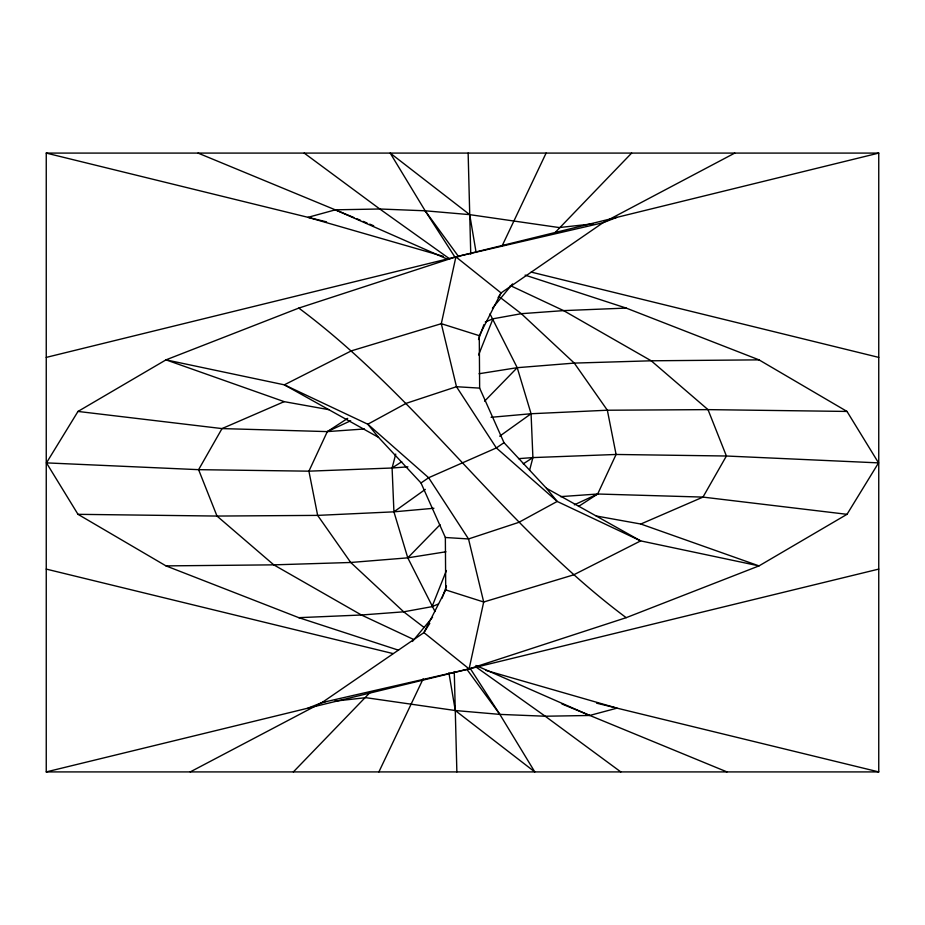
<?xml version="1.0" encoding="UTF-8"?>
<svg xmlns="http://www.w3.org/2000/svg" width="925" height="925" viewBox="0 0 925 925"><rect width="100%" height="100%" fill="white"/><g stroke="black" fill="none" stroke-linecap="round" stroke-linejoin="round"><path stroke-width="1.39" d="M435.004 611.518L407.775 557.844L393.923 511.837L392.096 468.004L395.738 454.083M529.632 470.12L532.904 457.586L531.077 413.741L517.225 367.688L489.996 313.933M478.526 339.51L483.925 324.594M442.058 598.174L446.474 585.988M478.583 354.98L492.979 318.801L521.318 313.691L563.591 310.615L626.19 308.083L759.009 359.86L847.011 411.44L878.542 462.882L847.011 514.323L759.009 565.892L626.19 617.669L469.102 668.902L321.993 702.584L307.979 708.145M616.975 217.329L602.996 222.728L455.898 256.861L298.81 308.083L165.991 359.86L77.989 411.44L46.458 462.882L77.989 514.323L165.991 565.892L298.81 617.669L361.421 614.998L403.693 611.818L432.033 606.661L446.417 570.517M347.708 418.366L327.323 431.605L308.915 471.172L317.645 515.387L350.725 562.481L403.693 611.818L424.101 627.474M578.483 506.472L597.677 494.008L616.085 454.464L607.355 410.226L574.286 363.097L521.318 313.691L499.778 297.133M546.108 153.088L501.87 246.397M378.892 771.913L423.13 678.869M546.455 488.273L596.197 515.988L640.817 524.024L759.009 565.892L640.667 540.882L557.197 501.442L546.455 488.273L503.998 442.67L479.647 388.118L479.277 335.671L501.061 292.936L602.996 222.728L734.762 153.088M378.545 437.375L328.803 409.659L284.183 401.647L165.991 359.86L284.333 384.835L367.803 424.228L378.545 437.375L421.002 482.966L445.353 537.494L445.723 589.919L423.939 632.607L321.993 702.584L190.238 771.913M429.801 623.311L423.939 632.607L469.102 668.902L483.694 602.002L468.524 538.951L428.645 477.728L367.803 424.228L406.202 403.323L456.476 386.719L479.647 388.118M498.124 297.561L501.061 292.936L455.898 256.861L441.306 323.692L456.476 386.719L496.355 447.931L557.197 501.442L518.798 522.371L468.524 538.951L445.353 537.494M492.435 308.222L512.554 283.917M554.618 233.088L631.636 153.088M370.382 692.166L293.375 771.913M412.446 641.464L432.565 617.218M484.596 401.184L517.225 367.688L574.286 363.097L651.223 360.796L759.009 359.86M165.991 565.892L273.777 564.851L350.725 562.481L407.775 557.844L440.046 524.729M77.989 514.323L217.005 516.058L317.645 515.387L393.923 511.837L425.303 489.394M499.697 436.184L531.077 413.741L607.355 410.226L707.995 409.625L847.011 411.44M503.998 442.67L496.355 447.931L428.645 477.728L421.002 482.966M46.458 462.882L198.597 469.669L308.915 471.172L392.096 468.004L401.728 461.737M523.273 463.841L532.904 457.586L616.085 454.464L726.403 456.013L878.542 462.882M77.989 411.44L222.023 428.587L327.323 431.605L350.667 420.771M574.332 504.83L597.677 494.008L702.977 497.095L847.011 514.323M284.183 401.647L222.023 428.587L198.597 469.669L217.005 516.058L273.777 564.851L361.421 614.998L413.452 639.395M640.817 524.024L702.977 497.095L726.403 456.013L707.995 409.625L651.223 360.796L563.591 310.615L510.253 285.559M485.255 322.016L492.979 318.801M432.033 606.661L438.462 603.979M593.11 223.827L559.186 227.562L469.715 214.646L425.165 210.796L379.782 208.992L335.359 209.825L308.025 217.329L443.202 256.306M334.711 701.162L365.814 697.67L455.297 710.527L499.847 714.389L545.218 716.228L589.653 715.476L617.021 708.145L485.949 670.394M46.25 357.397L878.75 153.088L878.75 771.913L46.25 771.913L46.25 153.088L878.75 153.088M46.25 771.913L878.75 569.095M479.069 373.735L517.225 367.688M407.775 557.844L445.931 551.786M321.993 702.584L324.814 702.272M491.083 417.302L531.077 413.741M393.923 511.837L433.917 508.264M392.096 468.004L407.902 466.836M518.543 458.65L532.904 457.586M327.323 431.605L364.462 428.969M560.538 496.632L597.677 494.008M46.25 569.095L393.009 653.57M596.567 703.162L878.75 771.913M46.25 153.088L326.548 221.873M531.17 272.089L878.75 357.397M479.277 335.671L441.306 323.692L351.373 350.853L284.333 384.835L328.803 409.659M445.723 589.919L483.694 602.002L573.627 574.864L640.667 540.882L596.197 515.988M525.099 275.118L626.19 308.083M298.81 617.669L398.525 650.194M561.903 703.971L726.981 771.913M198.031 153.088L353.859 217.525M356.507 218.624L360.472 220.277M363.109 221.376L367.075 223.029M369.722 224.127L373.688 225.781M335.359 209.825L447.873 259.382M475.878 665.468L589.653 715.476M476.421 667.283L545.218 716.228L620.814 771.913M449.758 258.931L379.782 208.992L304.198 153.088M298.81 308.083C419.95 398.328 505.096 527.377 626.19 617.669M476.109 252.479L469.715 214.646L390.2 153.088L425.165 210.796L458.696 256.757M467.137 669.677L499.847 714.389L534.8 771.913L455.297 710.527L448.891 672.799M470.27 668.532L499.847 714.389M425.165 210.796L455.516 257.994M470.756 254.213L468.142 153.088M456.869 771.913L454.267 671.55"/></g></svg>
